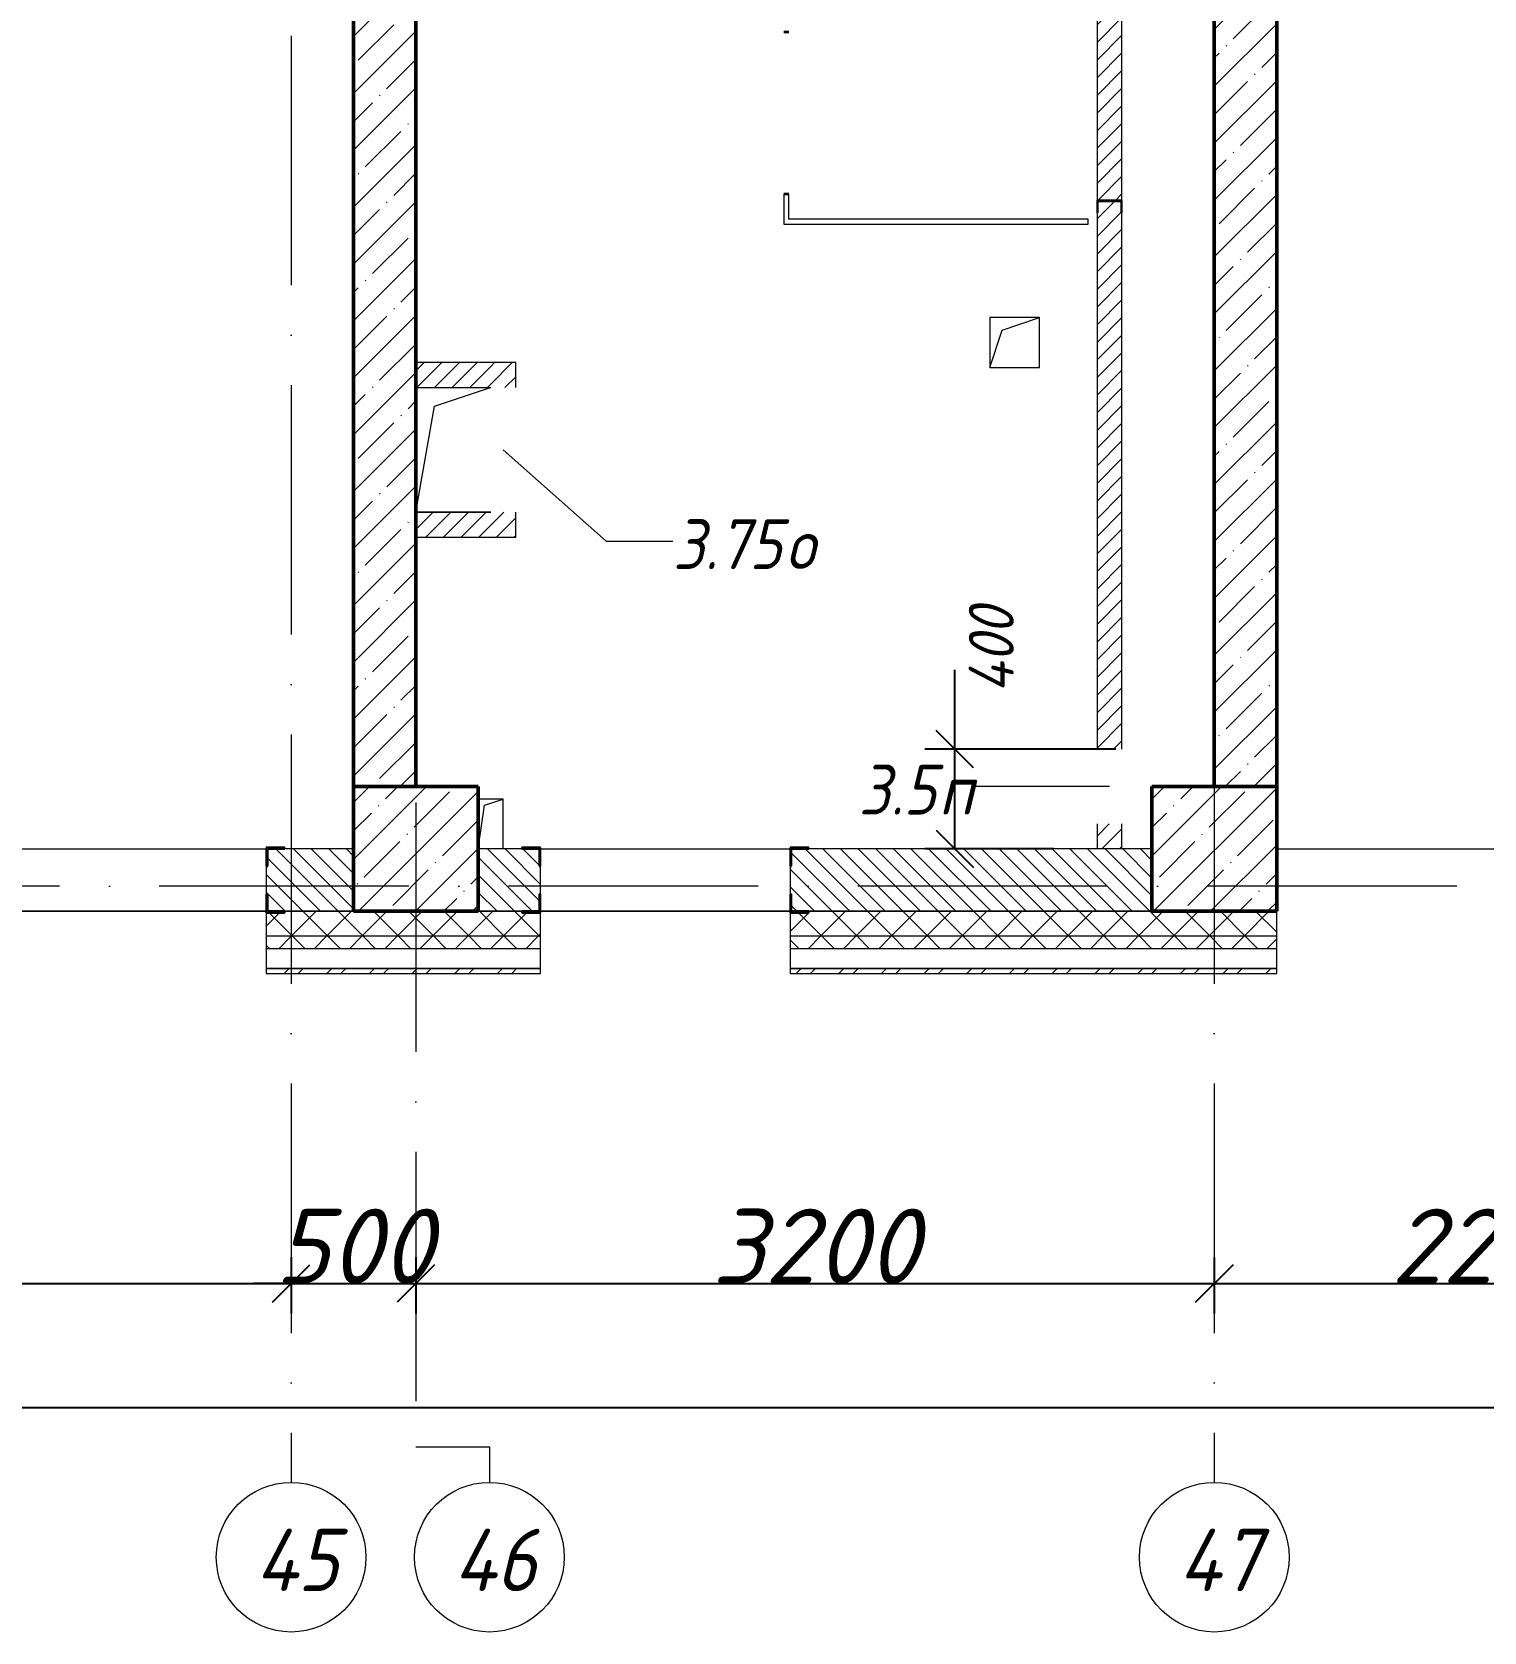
# Model space of a CAD drawing. Header units: millimetres. Extents: x -537608 to 253996, y -217170 to 186033.
# Drawn here: x -116724 to -110904, y 146832 to 153246 of the extents above; entities that cross this region are included whole.
import ezdxf

# ---------------------------------------------------------------- set-up
doc = ezdxf.new("R2010")
doc.units = ezdxf.units.MM
doc.linetypes.add('50_200_ШТРИХ_1Т_ш5_п1_п1_', pattern=[1400, 1000, -200, 0, -200])
for name, color, linetype, lineweight in [('A-____-____-DIMS', 7, 'Continuous', 9), ('A-DOOR-OPNG-MCUT', 7, 'Continuous', 35), ('A-FLOR-____-OTLN', 7, 'Continuous', 9), ('A-GENM-____-MCUT', 7, 'Continuous', 25), ('A-GENM-____-OTLN', 7, 'Continuous', 9), ('A-GENM-____-OTLN-1', 7, 'Continuous', 25), ('A-GLAZ-____-IDEN', 7, 'Continuous', 9), ('A-WALL-____-MCUT', 7, 'Continuous', 13), ('A-WALL-____-MCUT-1', 7, 'Continuous', 9), ('A-WALL-____-MCUT-2', 7, 'Continuous', 50), ('A-WALL-____-OTLN', 7, 'Continuous', 9), ('A-WALL-____-PATT-1', 7, 'Continuous', 9), ('A-WALL-FNSH-MCUT-1', 7, 'Continuous', 9), ('S-COLS-____-MCUT', 7, 'Continuous', 50), ('S-COLS-____-OTLN', 7, 'Continuous', 9), ('S-GRID-____-IDEN', 7, 'Continuous', 9), ('S-GRID-____-OTLN', 7, 'Continuous', 9), ('S-GRID-____-OTLN-1', 7, '50_200_ШТРИХ_1Т_ш5_п1_п1_', 9)]:
    doc.layers.add(name, color=color, linetype=linetype, lineweight=lineweight)
doc.layers.add('A-DOOR-____-OTLN-1', color=7, linetype='Continuous', lineweight=9, true_color=0xffffff)
doc.styles.add('ISOCPEUR_I', font='isocpeui.ttf', dxfattribs={"height": 300})
doc.styles.add('ISOCPEUR_I_10', font='isocpeui.ttf', dxfattribs={"width": 0.9, "height": 180})
doc.styles.add('ISOCPEUR_I_11', font='isocpeui.ttf', dxfattribs={"width": 0.9, "height": 200})
doc.styles.add('ISOCPEUR_I_9', font='isocpeui.ttf', dxfattribs={"width": 0.9, "height": 250})
doc.dimstyles.new('ISO-1_8_0_9К_СРЕДНИЙ_Кладочные_3', dxfattribs={"dimscale": 304.8, "dimtxt": 179.276612, "dimasz": 0.492126, "dimexe": 0.393701, "dimexo": 0, "dimgap": 0, "dimtad": 1, "dimdec": 3, "dimrnd": 0.001, "dimdsep": 46, "dimtxsty": 'ISOCPEUR_I_10', "dimblk1": 'OBLIQUE', "dimblk2": 'OBLIQUE', "dimsah": 1, "dimcen": 0.09, "dimdle": 0.393701, "dimazin": 0, "dimtfac": 1, "dimtdec": 4, "dimtix": 1, "dimtmove": 0, "dimatfit": 3, "dimfxl": 1, "dimtvp": 1, "dimtolj": 1, "dimtzin": 0, "dimarcsym": 2})
doc.dimstyles.new('ISO-2_5_0_9К_БОЛЬШОЙ_ОСИ', dxfattribs={"dimscale": 304.8, "dimtxt": 248.995294, "dimasz": 0.492126, "dimexe": 0.393701, "dimexo": 0, "dimgap": 0, "dimtad": 1, "dimdec": 0, "dimzin": 0, "dimdsep": 46, "dimtxsty": 'ISOCPEUR_I', "dimblk1": 'OBLIQUE', "dimblk2": 'OBLIQUE', "dimsah": 1, "dimcen": 0.09, "dimdle": 0.393701, "dimazin": 0, "dimtfac": 1, "dimtdec": 4, "dimtix": 1, "dimtmove": 0, "dimatfit": 3, "dimfxl": 1, "dimtvp": 1, "dimtolj": 1, "dimtzin": 0, "dimarcsym": 2})
pattern_1 = [(45, (-178684.97, 94540.11), (-114.04925, 114.04925), []), (45, (-178570.92, 94540.11), (-114.04925, 114.04925), [201.612, -40.322, 3.353, -36.97])]
pattern_2 = [(45, (-178684.97, 94540.11), (-70.71068, 70.71068), []), (135, (-178684.97, 94540.11), (-70.71068, -70.71068), [])]
pattern_3 = [(45, (-178684.97, 94540.114), (-35.35534, 35.35534), [])]
pattern_4 = [(135, (-178684.97, 94540.114), (-35.35534, -35.35534), [])]

# ---------------------------------------------------------------- blocks, each defined once
blk = doc.blocks.new('BSC_Колонна _Прямоугольная - 500х500-V20-АР1_План отверстий 3 этажа в осях 1-64_Ю-ЯЯ')
at = {"layer": 'S-COLS-____-OTLN'}
h = blk.add_hatch(dxfattribs=at)
h.set_pattern_fill('FP_27', color=256, style=0, pattern_type=2)
h.set_pattern_definition([(45, (-63500, -55431.04), (-114.04925, 114.04925), []), (45, (-63385.95, -55431.04), (-114.04925, 114.04925), [201.613, -40.323, 3.353, -36.97])])
h.paths.add_polyline_path([(-250, -250), (250, -250), (250, 250), (-250, 250)], flags=0)
at = {"layer": 'S-COLS-____-MCUT'}
for p, q in [((250, 250), (-250, 250)), ((-250, 250), (-250, -250)), ((250, -250), (250, 250)), ((-250, -250), (250, -250))]:
    blk.add_line(p, q, dxfattribs=at)
blk = doc.blocks.new('BSC_Колонна _Прямоугольная - 500х500-V61-АР1_План отверстий 3 этажа в осях 1-64_Ю-ЯЯ')
at = {"layer": 'S-COLS-____-OTLN'}
h = blk.add_hatch(dxfattribs=at)
h.set_pattern_fill('FP_69', color=256, style=0, pattern_type=2)
h.set_pattern_definition([(45, (-66700, -55431.04), (-114.04925, 114.04925), []), (45, (-66585.95, -55431.04), (-114.04925, 114.04925), [201.613, -40.323, 3.353, -36.97])])
h.paths.add_polyline_path([(-250, -250), (250, -250), (250, 250), (-250, 250)], flags=0)
at = {"layer": 'S-COLS-____-MCUT'}
for p, q in [((250, 250), (-250, 250)), ((-250, 250), (-250, -250)), ((250, -250), (250, 250)), ((-250, -250), (250, -250))]:
    blk.add_line(p, q, dxfattribs=at)
blk = doc.blocks.new('DOR_ДУ_распашная__1Ст_Прямоугольная_ШЕР - Вн_650х2100h_Кабинки С_у-18405741-АР1_План отверстий 3 этажа в осях 1-64_Ю-ЯЯ')
at = {"layer": 'A-DOOR-OPNG-MCUT'}
for p, q in [((-325, -10), (-325, 10)), ((325, 10), (325, -10))]:
    blk.add_line(p, q, dxfattribs=at)
blk = doc.blocks.new('Фахверк_СКБ_Уголок - 250_2700-27497298-АР1_План отверстий 3 этажа в осях 1-64_Ю-ЯЯ')
at = {"layer": 'A-GENM-____-MCUT'}
for p, q in [((200, 181), (125, 181)), ((125, 181), (125, 106)), ((131, 106), (131, 175)), ((131, 175), (200, 175)), ((200, 175), (200, 181)), ((125, 106), (131, 106)), ((131, -6), (125, -6)), ((125, -6), (125, -81)), ((131, -75), (131, -6)), ((125, -81), (200, -81)), ((200, -75), (131, -75)), ((200, -81), (200, -75))]:
    blk.add_line(p, q, dxfattribs=at)
blk = doc.blocks.new('154_Фахверк_СКБ_Швеллер - Тип_100_3960-28331862-АР1_План отверстий 3 этажа в осях 1-64_Ю-ЯЯ')
at = {"layer": 'A-GENM-____-MCUT'}
for p, q in [((175, 50), (125, 50)), ((125, 50), (125, -50)), ((128, 47), (175, 47)), ((128, -47), (128, 47)), ((175, 47), (175, 50)), ((125, -50), (175, -50)), ((175, -47), (128, -47)), ((175, -50), (175, -47))]:
    blk.add_line(p, q, dxfattribs=at)
blk = doc.blocks.new('AR_Отверстие прямоугольное _в плите_ - AR_Отверстие прямоугольное _в плите_-30459207-АР1_План отверстий 3 этажа в осях 1-64_Ю-ЯЯ')
at = {"layer": 'A-GENM-____-OTLN'}
for p, q in [((100, 100), (-100, 100)), ((-100, 100), (-100, -100)), ((-50, 50), (100, 100)), ((100, -100), (100, 100)), ((-100, -100), (-50, 50)), ((-100, -100), (100, -100))]:
    blk.add_line(p, q, dxfattribs=at)
blk = doc.blocks.new('AR_Отверстие прямоугольное _в плите_ - AR_Отверстие прямоугольное _в плите_-30510843-АР1_План отверстий 3 этажа в осях 1-64_Ю-ЯЯ')
at = {"layer": 'A-GENM-____-OTLN'}
for p, q in [((50, 100), (-50, 100)), ((-50, -100), (-25, 75)), ((-25, 75), (50, 100)), ((50, -100), (50, 100))]:
    blk.add_line(p, q, dxfattribs=at)
blk = doc.blocks.new('AR_Отверстие прямоугольное _в плите_ - AR_Отверстие прямоугольное _в плите_-30459333-АР1_План отверстий 3 этажа в осях 1-64_Ю-ЯЯ')
at = {"layer": 'A-GENM-____-OTLN'}
for p, q in [((-75, 175), (148.4, 249.5)), ((-150, -250), (-75, 175)), ((-150, -250), (150, -250))]:
    blk.add_line(p, q, dxfattribs=at)
blk = doc.blocks.new('Ось сетки - Круг_Ø6_00__ISO-2_5_0_9K_-25732049-АР1_План отверстий 3 этажа в осях 1-64_Ю-ЯЯ')
at = {"layer": 'S-GRID-____-IDEN'}
blk.add_circle((0, 0), 3, dxfattribs=at)
blk = doc.blocks.new('_Oblique')
at = {"color": 0, "linetype": 'ByBlock', "lineweight": -2}
blk.add_line((-0.5, -0.5), (0.5, 0.5), dxfattribs=at)
blk = doc.blocks.new('*D935')
at = {"layer": 'A-____-____-DIMS', "color": 0, "lineweight": -2, "transparency": 16777216}
for p, q in [((-121185, 148334.6), (-121185, 148108.6)), ((-115685, 148334.6), (-115685, 148108.6)), ((-121305, 148228.6), (-115565, 148228.6))]:
    blk.add_line(p, q, dxfattribs=at)
at = {"layer": 'Defpoints', "color": 0, "transparency": 16777216}
for p in [(-121185, 148334.6), (-115685, 148334.6), (-115685, 148228.6)]:
    blk.add_point(p, dxfattribs=at)
at = {"layer": 'A-____-____-DIMS', "color": 0, "lineweight": -2, "transparency": 16777216, "xscale": 150, "yscale": 150, "zscale": 150, "rotation": 180}
blk.add_blockref('_Oblique', (-121185, 148228.6), dxfattribs=at)
at = {"layer": 'A-____-____-DIMS', "color": 0, "lineweight": -2, "transparency": 16777216, "xscale": 150, "yscale": 150, "zscale": 150}
blk.add_blockref('_Oblique', (-115685, 148228.6), dxfattribs=at)
at = {"layer": 'A-____-____-DIMS', "color": 0, "transparency": 16777216, "insert": (-118435, 148378.6), "char_height": 300, "width": 758.478, "attachment_point": 5, "style": 'ISOCPEUR_I'}
blk.add_mtext('\\A1;5500', dxfattribs=at)
blk = doc.blocks.new('*D936')
at = {"layer": 'A-____-____-DIMS', "color": 0, "lineweight": -2, "transparency": 16777216}
for p, q in [((-115685, 148334.6), (-115685, 148108.6)), ((-115185, 148334.6), (-115185, 148108.6)), ((-115685, 148228.6), (-115835, 148228.6)), ((-115685, 148228.6), (-115185, 148228.6)), ((-115185, 148228.6), (-115035, 148228.6))]:
    blk.add_line(p, q, dxfattribs=at)
at = {"layer": 'Defpoints', "color": 0, "transparency": 16777216}
for p in [(-115685, 148334.6), (-115185, 148334.6), (-115185, 148228.6)]:
    blk.add_point(p, dxfattribs=at)
at = {"layer": 'A-____-____-DIMS', "color": 0, "lineweight": -2, "transparency": 16777216, "xscale": 150, "yscale": 150, "zscale": 150}
blk.add_blockref('_Oblique', (-115685, 148228.6), dxfattribs=at)
at = {"layer": 'A-____-____-DIMS', "color": 0, "lineweight": -2, "transparency": 16777216, "xscale": 150, "yscale": 150, "zscale": 150, "rotation": 180}
blk.add_blockref('_Oblique', (-115185, 148228.6), dxfattribs=at)
at = {"layer": 'A-____-____-DIMS', "color": 0, "transparency": 16777216, "insert": (-115435, 148378.6), "char_height": 300, "width": 568.858, "attachment_point": 5, "style": 'ISOCPEUR_I'}
blk.add_mtext('\\A1;500', dxfattribs=at)
blk = doc.blocks.new('*D937')
at = {"layer": 'A-____-____-DIMS', "color": 0, "lineweight": -2, "transparency": 16777216}
for p, q in [((-115185, 148334.6), (-115185, 148108.6)), ((-111985, 148334.6), (-111985, 148108.6)), ((-115305, 148228.6), (-111865, 148228.6))]:
    blk.add_line(p, q, dxfattribs=at)
at = {"layer": 'Defpoints', "color": 0, "transparency": 16777216}
for p in [(-115185, 148334.6), (-111985, 148334.6), (-111985, 148228.6)]:
    blk.add_point(p, dxfattribs=at)
at = {"layer": 'A-____-____-DIMS', "color": 0, "lineweight": -2, "transparency": 16777216, "xscale": 150, "yscale": 150, "zscale": 150, "rotation": 180}
blk.add_blockref('_Oblique', (-115185, 148228.6), dxfattribs=at)
at = {"layer": 'A-____-____-DIMS', "color": 0, "lineweight": -2, "transparency": 16777216, "xscale": 150, "yscale": 150, "zscale": 150}
blk.add_blockref('_Oblique', (-111985, 148228.6), dxfattribs=at)
at = {"layer": 'A-____-____-DIMS', "color": 0, "transparency": 16777216, "insert": (-113585, 148378.6), "char_height": 300, "width": 758.478, "attachment_point": 5, "style": 'ISOCPEUR_I'}
blk.add_mtext('\\A1;3200', dxfattribs=at)
blk = doc.blocks.new('*D938')
at = {"layer": 'A-____-____-DIMS', "color": 0, "lineweight": -2, "transparency": 16777216}
for p, q in [((-111985, 148334.6), (-111985, 148108.6)), ((-109735, 148334.6), (-109735, 148108.6)), ((-112105, 148228.6), (-109615, 148228.6))]:
    blk.add_line(p, q, dxfattribs=at)
at = {"layer": 'Defpoints', "color": 0, "transparency": 16777216}
for p in [(-111985, 148334.6), (-109735, 148334.6), (-109735, 148228.6)]:
    blk.add_point(p, dxfattribs=at)
at = {"layer": 'A-____-____-DIMS', "color": 0, "lineweight": -2, "transparency": 16777216, "xscale": 150, "yscale": 150, "zscale": 150, "rotation": 180}
blk.add_blockref('_Oblique', (-111985, 148228.6), dxfattribs=at)
at = {"layer": 'A-____-____-DIMS', "color": 0, "lineweight": -2, "transparency": 16777216, "xscale": 150, "yscale": 150, "zscale": 150}
blk.add_blockref('_Oblique', (-109735, 148228.6), dxfattribs=at)
at = {"layer": 'A-____-____-DIMS', "color": 0, "transparency": 16777216, "insert": (-110860, 148378.6), "char_height": 300, "width": 758.478, "attachment_point": 5, "style": 'ISOCPEUR_I'}
blk.add_mtext('\\A1;2250', dxfattribs=at)
blk = doc.blocks.new('*D1005')
at = {"layer": 'A-____-____-DIMS', "color": 0, "lineweight": -2, "transparency": 16777216}
for p, q in [((-181035, 147837.8), (-181035, 147611.8)), ((-107635, 147837.8), (-107635, 147611.8)), ((-181155, 147731.8), (-107515, 147731.8))]:
    blk.add_line(p, q, dxfattribs=at)
at = {"layer": 'Defpoints', "color": 0, "transparency": 16777216}
for p in [(-181035, 147837.8), (-107635, 147837.8), (-107635, 147731.8)]:
    blk.add_point(p, dxfattribs=at)
at = {"layer": 'A-____-____-DIMS', "color": 0, "lineweight": -2, "transparency": 16777216, "xscale": 150, "yscale": 150, "zscale": 150, "rotation": 180}
blk.add_blockref('_Oblique', (-181035, 147731.8), dxfattribs=at)
at = {"layer": 'A-____-____-DIMS', "color": 0, "lineweight": -2, "transparency": 16777216, "xscale": 150, "yscale": 150, "zscale": 150}
blk.add_blockref('_Oblique', (-107635, 147731.8), dxfattribs=at)
at = {"layer": 'A-____-____-DIMS', "color": 0, "transparency": 16777216, "insert": (-144335, 147883.7), "char_height": 300, "width": 971.082, "attachment_point": 5, "style": 'ISOCPEUR_I'}
blk.add_mtext('\\A1;73400', dxfattribs=at)
blk = doc.blocks.new('*D916')
at = {"layer": 'A-____-____-DIMS', "color": 0, "lineweight": -2, "transparency": 16777216}
for p, q in [((-113024.9, 150371.2), (-113024.9, 150689.7)), ((-113024.9, 149971.2), (-113024.9, 150491.2)), ((-112379.5, 150371.2), (-113144.9, 150371.2)), ((-112627.7, 149971.2), (-113144.9, 149971.2))]:
    blk.add_line(p, q, dxfattribs=at)
at = {"layer": 'Defpoints', "color": 0, "transparency": 16777216}
for p in [(-112379.5, 150371.2), (-113024.9, 149971.2), (-112627.7, 149971.2)]:
    blk.add_point(p, dxfattribs=at)
at = {"layer": 'A-____-____-DIMS', "color": 0, "lineweight": -2, "transparency": 16777216, "xscale": 150, "yscale": 150, "zscale": 150}
for p, rotation in [((-113024.9, 150371.2), 90), ((-113024.9, 149971.2), 270)]:
    blk.add_blockref('_Oblique', p, dxfattribs=dict(at, rotation=rotation))
at = {"layer": 'A-____-____-DIMS', "color": 0, "transparency": 16777216, "insert": (-112968.9, 150596.6), "char_height": 180, "width": 426.127, "attachment_point": 1, "rotation": 90, "line_spacing_factor": 1.149209, "style": 'ISOCPEUR_I_10'}
blk.add_mtext('\\A1;400', dxfattribs=at)

msp = doc.modelspace()

# ---------------------------------------------------------------- hatches: boundary and pattern name
at = {"layer": 'A-WALL-____-PATT-1'}
h = msp.add_hatch(dxfattribs=at)
h.set_pattern_fill('FP_12', color=256, style=0, pattern_type=2)
h.set_pattern_definition(pattern_1)
h.paths.add_polyline_path([(-111984.9702, 150221.1558), (-111734.9702, 150221.1558), (-111734.9702, 157721.1558), (-111984.9702, 157721.1558), (-111984.9702, 151763.5666)], flags=0)
h = msp.add_hatch(dxfattribs=at)
h.set_pattern_fill('FP_8', color=256, style=0, pattern_type=2)
h.set_pattern_definition(pattern_3)
h.paths.add_polyline_path([(-112454.9702, 149971.1558), (-112354.9702, 149971.1558), (-112354.9702, 150071.1558), (-112454.9702, 150071.1558)], flags=0)
h.paths.add_polyline_path([(-112362.7372, 150371.1558), (-112354.9702, 150371.1558), (-112354.9702, 152521.1558), (-112357.9702, 152521.1558), (-112357.9702, 152568.1558), (-112451.9702, 152568.1558), (-112451.9702, 152521.1558), (-112454.9702, 152521.1558), (-112454.9702, 150371.1558)], flags=0)
h.paths.add_polyline_path([(-112357.9702, 152571.1558), (-112354.9702, 152571.1558), (-112354.9702, 153561.1558), (-112454.9702, 153561.1558), (-112454.9702, 152571.1558), (-112405.4556, 152571.1558)], flags=0)
h.paths.add_polyline_path([(-112432.4459, 153961.1558), (-112354.9702, 153961.1558), (-112354.9702, 154391.1558), (-112454.9702, 154391.1558), (-112454.9702, 153961.1558)], flags=0)
h.paths.add_polyline_path([(-112354.9702, 154891.1558), (-112354.9702, 157106.1558), (-112454.9702, 157106.1558), (-112454.9702, 154891.1558), (-112450.5042, 154891.1558)], flags=0)
h.paths.add_polyline_path([(-112354.9702, 157406.1558), (-112354.9702, 157521.1558), (-112454.9702, 157521.1558), (-112454.9702, 157406.1558), (-112359.7619, 157406.1558)], flags=0)
h = msp.add_hatch(dxfattribs=at)
h.set_pattern_fill('FP_12', color=256, style=0, pattern_type=2)
h.set_pattern_definition(pattern_1)
h.paths.add_polyline_path([(-115184.9702, 150221.1558), (-115184.9702, 157221.1558), (-115434.9702, 157221.1558), (-115434.9702, 150221.1558)], flags=0)
h = msp.add_hatch(dxfattribs=at)
h.set_pattern_fill('FP_8', color=256, style=0, pattern_type=2)
h.set_pattern_definition(pattern_3)
h.paths.add_polyline_path([(-115184.9702, 151821.1558), (-114884.9702, 151821.1558), (-114884.9702, 151921.1558), (-115184.9702, 151921.1558)], flags=0)
h = msp.add_hatch(dxfattribs=at)
h.set_pattern_fill('FP_8', color=256, style=0, pattern_type=2)
h.set_pattern_definition(pattern_3)
h.paths.add_polyline_path([(-114884.9702, 151821.1558), (-114784.9702, 151821.1558), (-114784.9702, 151921.1558), (-114884.9702, 151921.1558)], flags=0)
h = msp.add_hatch(dxfattribs=at)
h.set_pattern_fill('FP_8', color=256, style=0, pattern_type=2)
h.set_pattern_definition(pattern_3)
h.paths.add_polyline_path([(-115184.9702, 151221.1558), (-114784.9702, 151221.1558), (-114784.9702, 151321.1558), (-115184.9702, 151321.1558)], flags=0)
h = msp.add_hatch(dxfattribs=at)
h.set_pattern_fill('FP_9', color=256, style=0, pattern_type=2)
h.set_pattern_definition(pattern_4)
h.paths.add_polyline_path([(-115778.9702, 149721.1558), (-115434.9702, 149721.1558), (-115434.9702, 149971.1558), (-115778.9702, 149971.1558), (-115778.9702, 149902.1558), (-115784.9702, 149902.1558), (-115784.9702, 149790.1558), (-115778.9702, 149790.1558)], flags=0)
h.paths.add_polyline_path([(-117659.9702, 149721.1558), (-117590.9702, 149721.1558), (-117590.9702, 149790.1558), (-117584.9702, 149790.1558), (-117584.9702, 149902.1558), (-117590.9702, 149902.1558), (-117590.9702, 149971.1558), (-118778.9702, 149971.1558), (-118778.9702, 149902.1558), (-118784.9702, 149902.1558), (-118784.9702, 149790.1558), (-118778.9702, 149790.1558), (-118778.9702, 149721.1558), (-118605.2104, 149721.1558)], flags=0)
h.paths.add_polyline_path([(-120590.9702, 149721.1558), (-120590.9702, 149790.1558), (-120584.9702, 149790.1558), (-120584.9702, 149902.1558), (-120590.9702, 149902.1558), (-120590.9702, 149971.1558), (-120934.9702, 149971.1558), (-120934.9702, 149721.1558), (-120659.9702, 149721.1558)], flags=0)
h = msp.add_hatch(dxfattribs=at)
h.set_pattern_fill('FP_9', color=256, style=0, pattern_type=2)
h.set_pattern_definition(pattern_4)
h.paths.add_polyline_path([(-112234.9702, 149721.1558), (-112234.9702, 149971.1558), (-113678.9702, 149971.1558), (-113678.9702, 149902.1558), (-113684.9702, 149902.1558), (-113684.9702, 149790.1558), (-113678.9702, 149790.1558), (-113678.9702, 149721.1558), (-113302.8175, 149721.1558)], flags=0)
h.paths.add_polyline_path([(-114934.9702, 149721.1558), (-114690.9702, 149721.1558), (-114690.9702, 149790.1558), (-114684.9702, 149790.1558), (-114684.9702, 149902.1558), (-114690.9702, 149902.1558), (-114690.9702, 149971.1558), (-114934.9702, 149971.1558), (-114934.9702, 149727.1558)], flags=0)
h = msp.add_hatch(dxfattribs=at)
h.set_pattern_fill('FP_4', color=256, style=0, pattern_type=2)
h.set_pattern_definition(pattern_2)
h.paths.add_polyline_path([(-104465.4961, 149621.1558), (-104384.9702, 149621.1558), (-104384.9702, 149721.1558), (-110734.9702, 149721.1558), (-110734.9702, 149621.1558), (-108000.4246, 149621.1558)], flags=0)
h.paths.add_polyline_path([(-115070.2818, 149621.1558), (-114684.9702, 149621.1558), (-114684.9702, 149715.1558), (-114759.9702, 149715.1558), (-114759.9702, 149721.1558), (-115709.9702, 149721.1558), (-115709.9702, 149715.1558), (-115784.9702, 149715.1558), (-115784.9702, 149621.1558), (-115434.9702, 149621.1558)], flags=0)
h.paths.add_polyline_path([(-113302.8175, 149621.1558), (-111734.9702, 149621.1558), (-111734.9702, 149721.1558), (-113609.9702, 149721.1558), (-113609.9702, 149715.1558), (-113684.9702, 149715.1558), (-113684.9702, 149621.1558)], flags=0)
h.paths.add_polyline_path([(-118709.9702, 149621.1558), (-117584.9702, 149621.1558), (-117584.9702, 149715.1558), (-117659.9702, 149715.1558), (-117659.9702, 149721.1558), (-118709.9702, 149721.1558), (-118709.9702, 149715.1558), (-118784.9702, 149715.1558), (-118784.9702, 149621.1558), (-118778.9702, 149621.1558)], flags=0)
h.paths.add_polyline_path([(-120584.9702, 149621.1558), (-120584.9702, 149715.1558), (-120659.9702, 149715.1558), (-120659.9702, 149721.1558), (-121709.9702, 149721.1558), (-121709.9702, 149715.1558), (-121784.9702, 149715.1558), (-121784.9702, 149621.1558), (-121256.4068, 149621.1558)], flags=0)
h.paths.add_polyline_path([(-124709.9702, 149621.1558), (-123584.9702, 149621.1558), (-123584.9702, 149715.1558), (-123659.9702, 149715.1558), (-123659.9702, 149721.1558), (-124709.9702, 149721.1558), (-124709.9702, 149715.1558), (-124784.9702, 149715.1558), (-124784.9702, 149621.1558)], flags=0)
h.paths.add_polyline_path([(-126659.9702, 149621.1558), (-126584.9702, 149621.1558), (-126584.9702, 149715.1558), (-126659.9702, 149715.1558), (-126659.9702, 149721.1558), (-127709.9702, 149721.1558), (-127709.9702, 149715.1558), (-127784.9702, 149715.1558), (-127784.9702, 149621.1558), (-127442.5318, 149621.1558)], flags=0)
h.paths.add_polyline_path([(-130434.9702, 149621.1558), (-129584.9702, 149621.1558), (-129584.9702, 149715.1558), (-129659.9702, 149715.1558), (-129659.9702, 149721.1558), (-130709.9702, 149721.1558), (-130709.9702, 149715.1558), (-130784.9702, 149715.1558), (-130784.9702, 149621.1558), (-130709.9702, 149621.1558)], flags=0)
h.paths.add_polyline_path([(-132744.9247, 149621.1558), (-132584.9702, 149621.1558), (-132584.9702, 149715.1558), (-132659.9702, 149715.1558), (-132659.9702, 149721.1558), (-134259.9702, 149721.1558), (-134259.9702, 149715.1558), (-134334.9702, 149715.1558), (-134334.9702, 149621.1558), (-133628.6568, 149621.1558)], flags=0)
h.paths.add_polyline_path([(-136279.8532, 149621.1558), (-136134.9702, 149621.1558), (-136134.9702, 149715.1558), (-136209.9702, 149715.1558), (-136209.9702, 149721.1558), (-137259.9702, 149721.1558), (-137259.9702, 149715.1558), (-137334.9702, 149715.1558), (-137334.9702, 149621.1558)], flags=0)
h.paths.add_polyline_path([(-139134.9702, 149621.1558), (-139134.9702, 149715.1558), (-139209.9702, 149715.1558), (-139209.9702, 149721.1558), (-140259.9702, 149721.1558), (-140259.9702, 149715.1558), (-140334.9702, 149715.1558), (-140334.9702, 149621.1558), (-139814.7818, 149621.1558)], flags=0)
h.paths.add_polyline_path([(-142465.9782, 149621.1558), (-142134.9702, 149621.1558), (-142134.9702, 149715.1558), (-142209.9702, 149715.1558), (-142209.9702, 149721.1558), (-143259.9702, 149721.1558), (-143259.9702, 149715.1558), (-143334.9702, 149715.1558), (-143334.9702, 149621.1558), (-142907.8443, 149621.1558)], flags=0)
h.paths.add_polyline_path([(-146259.9702, 149621.1558), (-145134.9702, 149621.1558), (-145134.9702, 149715.1558), (-145209.9702, 149715.1558), (-145209.9702, 149721.1558), (-146259.9702, 149721.1558), (-146259.9702, 149715.1558), (-146334.9702, 149715.1558), (-146334.9702, 149621.1558), (-146328.9702, 149621.1558)], flags=0)
h.paths.add_polyline_path([(-149334.9702, 149621.1558), (-148134.9702, 149621.1558), (-148134.9702, 149715.1558), (-148209.9702, 149715.1558), (-148209.9702, 149721.1558), (-149259.9702, 149721.1558), (-149259.9702, 149715.1558), (-149334.9702, 149715.1558)], flags=0)
h.paths.add_polyline_path([(-151134.9702, 149621.1558), (-151134.9702, 149715.1558), (-151209.9702, 149715.1558), (-151209.9702, 149721.1558), (-152259.9702, 149721.1558), (-152259.9702, 149715.1558), (-152334.9702, 149715.1558), (-152334.9702, 149621.1558), (-151303.2997, 149621.1558)], flags=0)
h.paths.add_polyline_path([(-155259.9702, 149621.1558), (-154134.9702, 149621.1558), (-154134.9702, 149715.1558), (-154209.9702, 149715.1558), (-154209.9702, 149721.1558), (-155259.9702, 149721.1558), (-155259.9702, 149715.1558), (-155334.9702, 149715.1558), (-155334.9702, 149621.1558), (-155328.9702, 149621.1558)], flags=0)
h.paths.add_polyline_path([(-157134.9702, 149621.1558), (-157134.9702, 149715.1558), (-157209.9702, 149715.1558), (-157209.9702, 149721.1558), (-158259.9702, 149721.1558), (-158259.9702, 149715.1558), (-158334.9702, 149715.1558), (-158334.9702, 149621.1558), (-157209.9702, 149621.1558)], flags=0)
h.paths.add_polyline_path([(-160484.9702, 149621.1558), (-160134.9702, 149621.1558), (-160134.9702, 149715.1558), (-160209.9702, 149715.1558), (-160209.9702, 149721.1558), (-161259.9702, 149721.1558), (-161259.9702, 149715.1558), (-161334.9702, 149715.1558), (-161334.9702, 149621.1558), (-160984.9702, 149621.1558)], flags=0)
h.paths.add_polyline_path([(-162334.9702, 149621.1558), (-162334.9702, 149715.1558), (-162409.9702, 149715.1558), (-162409.9702, 149721.1558), (-172134.9702, 149721.1558), (-172134.9702, 149621.1558), (-162791.8175, 149621.1558)], flags=0)
h.paths.add_polyline_path([(-173134.9702, 149621.1558), (-173134.9702, 149721.1558), (-181134.9702, 149721.1558), (-181134.9702, 149621.1558), (-175164.0676, 149621.1558)], flags=0)
h = msp.add_hatch(dxfattribs=at)
h.set_pattern_fill('FP_4', color=256, style=0, pattern_type=2)
h.set_pattern_definition(pattern_2)
h.paths.add_polyline_path([(-104384.9702, 149571.1558), (-104384.9702, 149621.1558), (-110734.9702, 149621.1558), (-110734.9702, 149571.1558), (-104465.4961, 149571.1558)], flags=0)
h.paths.add_polyline_path([(-111734.9702, 149571.1558), (-111734.9702, 149621.1558), (-113684.9702, 149621.1558), (-113684.9702, 149571.1558), (-113302.8175, 149571.1558)], flags=0)
h.paths.add_polyline_path([(-117584.9702, 149571.1558), (-117584.9702, 149621.1558), (-118784.9702, 149621.1558), (-118784.9702, 149571.1558), (-118605.2104, 149571.1558)], flags=0)
h.paths.add_polyline_path([(-115070.2818, 149571.1558), (-114684.9702, 149571.1558), (-114684.9702, 149621.1558), (-115784.9702, 149621.1558), (-115784.9702, 149571.1558)], flags=0)
h.paths.add_polyline_path([(-121256.4068, 149571.1558), (-120584.9702, 149571.1558), (-120584.9702, 149621.1558), (-121784.9702, 149621.1558), (-121784.9702, 149571.1558)], flags=0)
h.paths.add_polyline_path([(-123584.9702, 149571.1558), (-123584.9702, 149621.1558), (-124784.9702, 149621.1558), (-124784.9702, 149571.1558), (-123907.6032, 149571.1558)], flags=0)
h.paths.add_polyline_path([(-126584.9702, 149571.1558), (-126584.9702, 149621.1558), (-127784.9702, 149621.1558), (-127784.9702, 149571.1558), (-127442.5318, 149571.1558)], flags=0)
h.paths.add_polyline_path([(-129584.9702, 149571.1558), (-129584.9702, 149621.1558), (-130784.9702, 149621.1558), (-130784.9702, 149571.1558), (-130093.7282, 149571.1558)], flags=0)
h.paths.add_polyline_path([(-132584.9702, 149571.1558), (-132584.9702, 149621.1558), (-134334.9702, 149621.1558), (-134334.9702, 149571.1558), (-132744.9247, 149571.1558)], flags=0)
h.paths.add_polyline_path([(-136134.9702, 149571.1558), (-136134.9702, 149621.1558), (-137334.9702, 149621.1558), (-137334.9702, 149571.1558), (-136279.8532, 149571.1558)], flags=0)
h.paths.add_polyline_path([(-139134.9702, 149571.1558), (-139134.9702, 149621.1558), (-140334.9702, 149621.1558), (-140334.9702, 149571.1558), (-139814.7818, 149571.1558)], flags=0)
h.paths.add_polyline_path([(-142134.9702, 149571.1558), (-142134.9702, 149621.1558), (-143334.9702, 149621.1558), (-143334.9702, 149571.1558), (-142465.9782, 149571.1558)], flags=0)
h.paths.add_polyline_path([(-146334.9702, 149571.1558), (-145134.9702, 149571.1558), (-145134.9702, 149621.1558), (-146334.9702, 149621.1558)], flags=0)
h.paths.add_polyline_path([(-148652.1032, 149571.1558), (-148134.9702, 149571.1558), (-148134.9702, 149621.1558), (-149334.9702, 149621.1558), (-149334.9702, 149571.1558)], flags=0)
h.paths.add_polyline_path([(-151303.2997, 149571.1558), (-151134.9702, 149571.1558), (-151134.9702, 149621.1558), (-152334.9702, 149621.1558), (-152334.9702, 149571.1558), (-152187.0318, 149571.1558)], flags=0)
h.paths.add_polyline_path([(-154134.9702, 149571.1558), (-154134.9702, 149621.1558), (-155334.9702, 149621.1558), (-155334.9702, 149571.1558), (-154838.2282, 149571.1558)], flags=0)
h.paths.add_polyline_path([(-157489.4247, 149571.1558), (-157134.9702, 149571.1558), (-157134.9702, 149621.1558), (-158334.9702, 149621.1558), (-158334.9702, 149571.1558)], flags=0)
h.paths.add_polyline_path([(-160140.6211, 149571.1558), (-160134.9702, 149571.1558), (-160134.9702, 149621.1558), (-161334.9702, 149621.1558), (-161334.9702, 149571.1558), (-161024.3533, 149571.1558)], flags=0)
h.paths.add_polyline_path([(-162791.8175, 149571.1558), (-162334.9702, 149571.1558), (-162334.9702, 149621.1558), (-172134.9702, 149621.1558), (-172134.9702, 149571.1558), (-164559.2818, 149571.1558)], flags=0)
h.paths.add_polyline_path([(-173134.9702, 149571.1558), (-173134.9702, 149621.1558), (-181234.9702, 149621.1558), (-181234.9702, 149571.1558), (-175164.0676, 149571.1558)], flags=0)
h = msp.add_hatch(dxfattribs=at)
h.set_pattern_fill('FP_6', color=256, style=0, pattern_type=2)
h.set_pattern_definition([(45, (-178684.97, 94540.11), (-85.53659, 85.53659), []), (45, (-178627.95, 94540.11), (-85.53659, 85.53659), [])])
h.paths.add_polyline_path([(-104484.9702, 149471.1558), (-104484.9702, 149491.1558), (-110734.9702, 149491.1558), (-110734.9702, 149471.1558), (-108000.4246, 149471.1558)], flags=0)
h.paths.add_polyline_path([(-111734.9702, 149471.1558), (-111734.9702, 149491.1558), (-113684.9702, 149491.1558), (-113684.9702, 149471.1558), (-113302.8175, 149471.1558)], flags=0)
h.paths.add_polyline_path([(-115784.9702, 149471.1558), (-114684.9702, 149471.1558), (-114684.9702, 149491.1558), (-115784.9702, 149491.1558)], flags=0)
h.paths.add_polyline_path([(-118164.9702, 149471.1558), (-117584.9702, 149471.1558), (-117584.9702, 149491.1558), (-118164.9702, 149491.1558)], flags=0)

# ---------------------------------------------------------------- linework, layer by layer
at = {"layer": 'A-FLOR-____-OTLN'}
msp.add_line((-114884.9702, 151321.6954), (-115184.9702, 151321.6954), dxfattribs=at)
at = {"layer": 'A-GLAZ-____-IDEN'}
for p, q in [((-114834.9702, 151571.1558), (-114421.9637, 151205.3255)), ((-114421.9637, 151205.3255), (-114155.0736, 151205.3255)), ((-112404.9702, 150221.1558), (-112946.829, 150221.1558))]:
    msp.add_line(p, q, dxfattribs=at)
at = {"layer": 'A-WALL-____-MCUT'}
for p, q in [((-115434.9702, 149971.1558), (-115709.9702, 149971.1558)), ((-114759.9702, 149971.1558), (-114934.9702, 149971.1558)), ((-112234.9702, 149971.1558), (-113609.9702, 149971.1558)), ((-115784.9702, 149902.1558), (-115784.9702, 149790.1558)), ((-114684.9702, 149790.1558), (-114684.9702, 149902.1558)), ((-113684.9702, 149902.1558), (-113684.9702, 149790.1558)), ((-115784.9702, 149715.1558), (-115784.9702, 149491.1558)), ((-114684.9702, 149491.1558), (-114684.9702, 149715.1558)), ((-113684.9702, 149715.1558), (-113684.9702, 149491.1558)), ((-111734.9702, 149491.1558), (-111734.9702, 149721.1558)), ((-115784.9702, 149491.1558), (-114684.9702, 149491.1558)), ((-113684.9702, 149491.1558), (-111734.9702, 149491.1558))]:
    msp.add_line(p, q, dxfattribs=at)
at = {"layer": 'A-WALL-____-MCUT-1'}
for p, q in [((-115434.9702, 149721.1558), (-115709.9702, 149721.1558)), ((-115709.9702, 149721.1558), (-115434.9702, 149721.1558)), ((-114759.9702, 149721.1558), (-114934.9702, 149721.1558)), ((-114934.9702, 149721.1558), (-114759.9702, 149721.1558)), ((-112234.9702, 149721.1558), (-113609.9702, 149721.1558)), ((-113609.9702, 149721.1558), (-112234.9702, 149721.1558)), ((-114684.9702, 149621.1558), (-115784.9702, 149621.1558)), ((-111734.9702, 149621.1558), (-113684.9702, 149621.1558)), ((-114684.9702, 149571.1558), (-115784.9702, 149571.1558)), ((-111734.9702, 149571.1558), (-113684.9702, 149571.1558))]:
    msp.add_line(p, q, dxfattribs=at)
at = {"layer": 'A-WALL-____-MCUT-2'}
for p, q in [((-111984.9702, 157721.1558), (-111984.9702, 150221.1558)), ((-111734.9702, 150221.1558), (-111734.9702, 157471.1558)), ((-115434.9702, 157221.1558), (-115434.9702, 150221.1558)), ((-115184.9702, 150221.1558), (-115184.9702, 157221.1558))]:
    msp.add_line(p, q, dxfattribs=at)
at = {"layer": 'A-WALL-____-OTLN'}
for p, q in [((-117584.9702, 149971.1558), (-115784.9702, 149971.1558)), ((-114684.9702, 149971.1558), (-113684.9702, 149971.1558)), ((-111734.9702, 149971.1558), (-110734.9702, 149971.1558)), ((-117584.9702, 149721.1558), (-115784.9702, 149721.1558)), ((-115784.9702, 149721.1558), (-117584.9702, 149721.1558)), ((-114684.9702, 149721.1558), (-113684.9702, 149721.1558)), ((-113684.9702, 149721.1558), (-114684.9702, 149721.1558))]:
    msp.add_line(p, q, dxfattribs=at)
at = {"layer": 'A-WALL-FNSH-MCUT-1'}
for p, q in [((-112454.9702, 153561.1558), (-112454.9702, 152571.1558)), ((-112354.9702, 152571.1558), (-112354.9702, 153561.1558)), ((-113709.9702, 152596.1558), (-113709.9702, 152476.1558)), ((-113689.9702, 152496.1558), (-113689.9702, 152596.1558)), ((-113709.9702, 152476.1558), (-112489.9702, 152476.1558)), ((-112489.9702, 152496.1558), (-113689.9702, 152496.1558)), ((-112489.9702, 152476.1558), (-112489.9702, 152496.1558)), ((-112454.9702, 152521.1558), (-112454.9702, 150371.1558)), ((-112354.9702, 150371.1558), (-112354.9702, 152521.1558)), ((-114784.9702, 151921.1558), (-115184.9702, 151921.1558)), ((-115184.9702, 151921.1558), (-115184.9702, 151821.1558)), ((-114784.9702, 151821.1558), (-114784.9702, 151921.1558)), ((-115184.9702, 151821.1558), (-114884.9702, 151821.1558)), ((-114884.9702, 151321.1558), (-115184.9702, 151321.1558)), ((-115184.9702, 151321.1558), (-115184.9702, 151221.1558)), ((-114784.9702, 151221.1558), (-114784.9702, 151321.1558)), ((-115184.9702, 151221.1558), (-114784.9702, 151221.1558)), ((-112454.9702, 150071.1558), (-112454.9702, 149971.1558)), ((-112354.9702, 149971.1558), (-112354.9702, 150071.1558)), ((-114684.9702, 149491.1558), (-115784.9702, 149491.1558)), ((-115784.9702, 149491.1558), (-115784.9702, 149471.1558)), ((-115784.9702, 149471.1558), (-114684.9702, 149471.1558)), ((-114684.9702, 149471.1558), (-114684.9702, 149491.1558)), ((-111734.9702, 149491.1558), (-113684.9702, 149491.1558)), ((-113684.9702, 149491.1558), (-113684.9702, 149471.1558)), ((-113684.9702, 149471.1558), (-111734.9702, 149471.1558)), ((-111734.9702, 149471.1558), (-111734.9702, 149491.1558))]:
    msp.add_line(p, q, dxfattribs=at)
at = {"layer": 'S-GRID-____-OTLN'}
for p, q in [((-115184.9702, 147574.6839), (-114890.4614, 147574.6839)), ((-114890.4614, 147574.6839), (-114890.4614, 147431.7016))]:
    msp.add_line(p, q, dxfattribs=at)
at = {"layer": 'S-GRID-____-OTLN-1'}
for p, q in [((-115684.9702, 185432.9652), (-115684.9702, 147431.7016)), ((-111984.9702, 185432.9652), (-111984.9702, 147431.7016)), ((-115184.9702, 185159.6174), (-115184.9702, 147574.6839)), ((-74610.5636, 149821.1558), (-183353.7404, 149821.1558))]:
    msp.add_line(p, q, dxfattribs=at)

# ---------------------------------------------------------------- block references
at = {"layer": 'A-DOOR-____-OTLN-1', "rotation": 270}
msp.add_blockref('DOR_ДУ_распашная__1Ст_Прямоугольная_ШЕР - Вн_650х2100h_Кабинки С_у-18405741-АР1_План отверстий 3 этажа в осях 1-64_Ю-ЯЯ', (-113699.9702, 152921.1558), dxfattribs=at)
at = {"layer": 'A-GENM-____-OTLN'}
for name, p in [('AR_Отверстие прямоугольное _в плите_ - AR_Отверстие прямоугольное _в плите_-30459207-АР1_План отверстий 3 этажа в осях 1-64_Ю-ЯЯ', (-112784.9702, 152000.9489)), ('AR_Отверстие прямоугольное _в плите_ - AR_Отверстие прямоугольное _в плите_-30459333-АР1_План отверстий 3 этажа в осях 1-64_Ю-ЯЯ', (-115034.9702, 151571.6954)), ('AR_Отверстие прямоугольное _в плите_ - AR_Отверстие прямоугольное _в плите_-30510843-АР1_План отверстий 3 этажа в осях 1-64_Ю-ЯЯ', (-114884.9702, 150071.1558))]:
    msp.add_blockref(name, p, dxfattribs=at)
at = {"layer": 'A-GENM-____-OTLN-1'}
for name, p, rotation in [('154_Фахверк_СКБ_Швеллер - Тип_100_3960-28331862-АР1_План отверстий 3 этажа в осях 1-64_Ю-ЯЯ', (-112404.9702, 152696.1558), 270.0000000000001), ('Фахверк_СКБ_Уголок - 250_2700-27497298-АР1_План отверстий 3 этажа в осях 1-64_Ю-ЯЯ', (-114559.9702, 149896.1558), 180)]:
    msp.add_blockref(name, p, dxfattribs=dict(at, rotation=rotation))
for p in [(-115909.9702, 149796.1558), (-113809.9702, 149796.1558)]:
    msp.add_blockref('Фахверк_СКБ_Уголок - 250_2700-27497298-АР1_План отверстий 3 этажа в осях 1-64_Ю-ЯЯ', p, dxfattribs=at)
at = {"layer": 'S-COLS-____-OTLN'}
for name, p in [('BSC_Колонна _Прямоугольная - 500х500-V20-АР1_План отверстий 3 этажа в осях 1-64_Ю-ЯЯ', (-115184.9702, 149971.1558)), ('BSC_Колонна _Прямоугольная - 500х500-V61-АР1_План отверстий 3 этажа в осях 1-64_Ю-ЯЯ', (-111984.9702, 149971.1558))]:
    msp.add_blockref(name, p, dxfattribs=at)
at = {"layer": 'S-GRID-____-IDEN', "xscale": 99.99999999999993, "yscale": 99.99999999999993, "zscale": 99.99999999999993, "rotation": 180}
for p in [(-115684.9702, 147131.7016), (-114890.4614, 147131.7016), (-111984.9702, 147131.7016)]:
    msp.add_blockref('Ось сетки - Круг_Ø6_00__ISO-2_5_0_9K_-25732049-АР1_План отверстий 3 этажа в осях 1-64_Ю-ЯЯ', p, dxfattribs=at)

# ---------------------------------------------------------------- texts
at = {"layer": 'A-GLAZ-____-IDEN', "char_height": 200, "attachment_point": 1, "style": 'ISOCPEUR_I_11'}
for s, insert, width in [('3.75', (-114155.0736, 151292.94), 548.35425), ('\\fISOCPEUR|b0|i1|c204|p34|;\\W.9;о', (-113702.6361, 151292.94), 158.734125), ('3.5', (-113410.8784, 150308.7704), 389.620125), ('\\fISOCPEUR|b0|i1|c204|p34|;\\W.9;п', (-113089.4096, 150308.7704), 158.734125)]:
    msp.add_mtext(s, dxfattribs=dict(at, insert=insert, width=width))
at = {"layer": 'S-GRID-____-IDEN', "char_height": 250, "width": 425.696062, "attachment_point": 1, "style": 'ISOCPEUR_I_9'}
for s, insert in [('45', (-115828.3419, 147245.6353)), ('46', (-115033.8331, 147245.6353)), ('47', (-112128.3419, 147245.6353))]:
    msp.add_mtext(s, dxfattribs=dict(at, insert=insert))

# ---------------------------------------------------------------- dimensions: what is measured, and where the dimension line sits
at = {"layer": 'A-____-____-DIMS'}
dim = msp.add_linear_dim(base=(-113024.9493, 149971.1558), p1=(-112379.493, 150371.1558), p2=(-112627.669, 149971.1558), angle=90, dimstyle='ISO-1_8_0_9К_СРЕДНИЙ_Кладочные_3', override={"dimpost": '<>', "dimfxl": 470.734847}, dxfattribs=at)
dim.commit()
dim.dimension.update_dxf_attribs({"geometry": '*D916', "text_midpoint": (-112848.897, 150689.6992), "dimtype": 160, "text_rotation": 90})
for base, p1, p2, override, picture, middle in [((-115684.9702, 148228.5809), (-121184.9702, 148334.6469), (-115684.9702, 148334.6469), {"dimpost": '<>', "dimfxl": 5500}, '*D935', (-118434.9702, 148378.5809)), ((-115184.9702, 148228.5809), (-115684.9702, 148334.6469), (-115184.9702, 148334.6469), {"dimpost": '<>', "dimfxl": 500}, '*D936', (-115434.9702, 148378.5809)), ((-111984.9702, 148228.5809), (-115184.9702, 148334.6469), (-111984.9702, 148334.6469), {"dimpost": '<>', "dimfxl": 3200}, '*D937', (-113584.9702, 148378.5809)), ((-109734.9702, 148228.5809), (-111984.9702, 148334.6469), (-109734.9702, 148334.6469), {"dimpost": '<>', "dimfxl": 2250}, '*D938', (-110859.9702, 148378.5809)), ((-107634.9702, 147731.7806), (-181034.9702, 147837.8466), (-107634.9702, 147837.8466), {"dimpost": '<>', "dimfxl": 73400}, '*D1005', (-144334.9702, 147883.7124))]:
    dim = msp.add_linear_dim(base=base, p1=p1, p2=p2, dimstyle='ISO-2_5_0_9К_БОЛЬШОЙ_ОСИ', override=override, dxfattribs=at)
    dim.commit()
    dim.dimension.update_dxf_attribs({"geometry": picture, "text_midpoint": middle})

doc.saveas('drawing.dxf')
